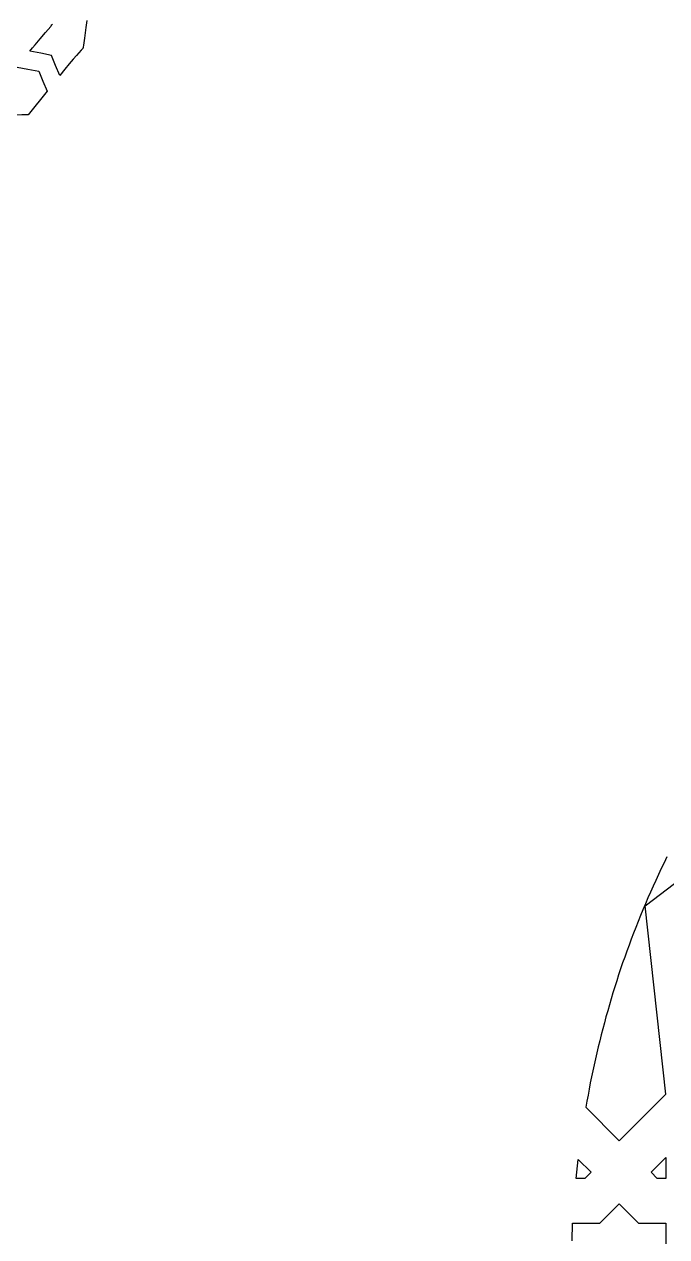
# Model space of a CAD drawing. Extents: x 2600 to 3740, y -1616 to -476.
# Drawn here: x 2853.4 to 2990, y -1038.8 to -780.9 of the extents above; entities that cross this region are included whole.
import ezdxf

# ---------------------------------------------------------------- set-up
doc = ezdxf.new("R2010")
doc.units = 0
doc.layers.add('LAYER_1', color=18, linetype='CONTINUOUS')
doc.layers.add('LAYER_2', color=174, linetype='CONTINUOUS')

msp = doc.modelspace()

# ---------------------------------------------------------------- linework, layer by layer
at = {"layer": 'LAYER_1'}
for points in [[(2866.74, -780.07), (2866.51, -781.54), (2866.19, -783.85), (2865.99, -785.32), (2865.93, -785.73), (2865.9, -785.85), (2865.88, -785.92), (2865.84, -785.99), (2865.76, -786.09), (2865.49, -786.4), (2864.51, -787.5), (2863.81, -788.3), (2862.99, -789.27), (2862.03, -790.41), (2860.96, -791.73), (2860.08, -789.62), (2859.21, -787.5), (2856.92, -787.03), (2854.62, -786.57), (2855.16, -785.91), (2855.7, -785.25), (2856.81, -783.94), (2857.92, -782.65), (2859.03, -781.35), (2859.16, -781.18), (2859.29, -781.01), (2859.43, -780.84)], [(2990.01, -958.01), (2989.4, -959.25), (2988.8, -960.49), (2988.22, -961.73), (2987.64, -962.98), (2987.07, -964.23), (2986.52, -965.47), (2985.97, -966.72), (2985.43, -967.97), (2984.91, -969.23), (2984.39, -970.48), (2983.88, -971.73), (2983.38, -972.99), (2982.9, -974.25), (2982.42, -975.51), (2981.95, -976.77), (2981.49, -978.03), (2981.04, -979.29), (2980.6, -980.55), (2980.17, -981.82), (2979.75, -983.08), (2979.34, -984.35), (2978.94, -985.62), (2978.54, -986.89), (2978.16, -988.16), (2977.78, -989.43), (2977.42, -990.71), (2977.06, -991.98), (2976.72, -993.26), (2976.38, -994.54), (2976.05, -995.82), (2975.73, -997.1), (2975.42, -998.38), (2975.11, -999.66), (2974.82, -1000.94), (2974.54, -1002.23), (2974.26, -1003.51), (2973.99, -1004.8), (2973.73, -1006.09), (2973.48, -1007.38), (2973.24, -1008.67), (2973.01, -1009.96), (2972.78, -1011.25), (2979.89, -1018.36), (2989.79, -1008.47), (2985.37, -968.39), (3016.02, -945.08)], [(2969.85, -1039.65), (2969.88, -1038.41), (2969.92, -1037.17), (2969.96, -1035.93), (2975.77, -1035.93), (2979.88, -1031.82), (2983.98, -1035.93), (2989.79, -1035.93), (2989.79, -1041.74)]]:
    msp.add_lwpolyline(points, dxfattribs=at)
for points in [[(2858.29, -795.07), (2854.24, -800.12), (2852.92, -800.16), (2851.61, -800.22), (2848.98, -800.34), (2848.39, -797.7), (2848.11, -796.37), (2847.83, -795.04), (2851.89, -789.97), (2854.19, -790.41), (2856.48, -790.85), (2857.38, -792.96)], [(2971.16, -1022.38), (2973.88, -1025.09), (2972.57, -1026.4), (2970.73, -1026.4)], [(2986.63, -1025.08), (2989.79, -1021.92), (2989.79, -1026.38), (2987.93, -1026.38)]]:
    msp.add_lwpolyline(points, close=True, dxfattribs=at)
at = {"layer": 'LAYER_2'}
msp.add_lwpolyline([(3169.77, -475.95, 0.414214), (2599.77, -1045.95, 0.414214), (3169.77, -1615.95, 0.414214), (3739.77, -1045.95, 0.414214)], format="xyb", close=True, dxfattribs=at)

doc.saveas('drawing.dxf')
